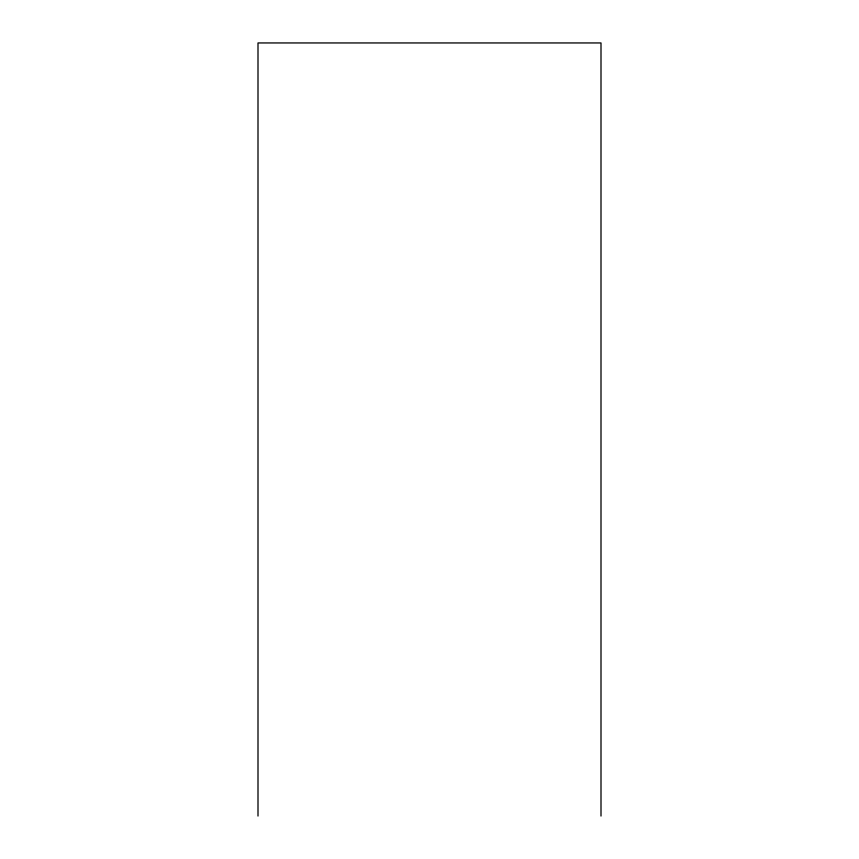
<?xml version="1.0" encoding="UTF-8"?>
<svg xmlns="http://www.w3.org/2000/svg" width="859" height="859" viewBox="0 0 859 859"><rect width="100%" height="100%" fill="white"/><g stroke="black" fill="none" stroke-linecap="round" stroke-linejoin="round"><path stroke-width="1.29" d="M600.999 816.05L600.999 42.95L258.001 42.95L258.001 816.05"/></g></svg>
